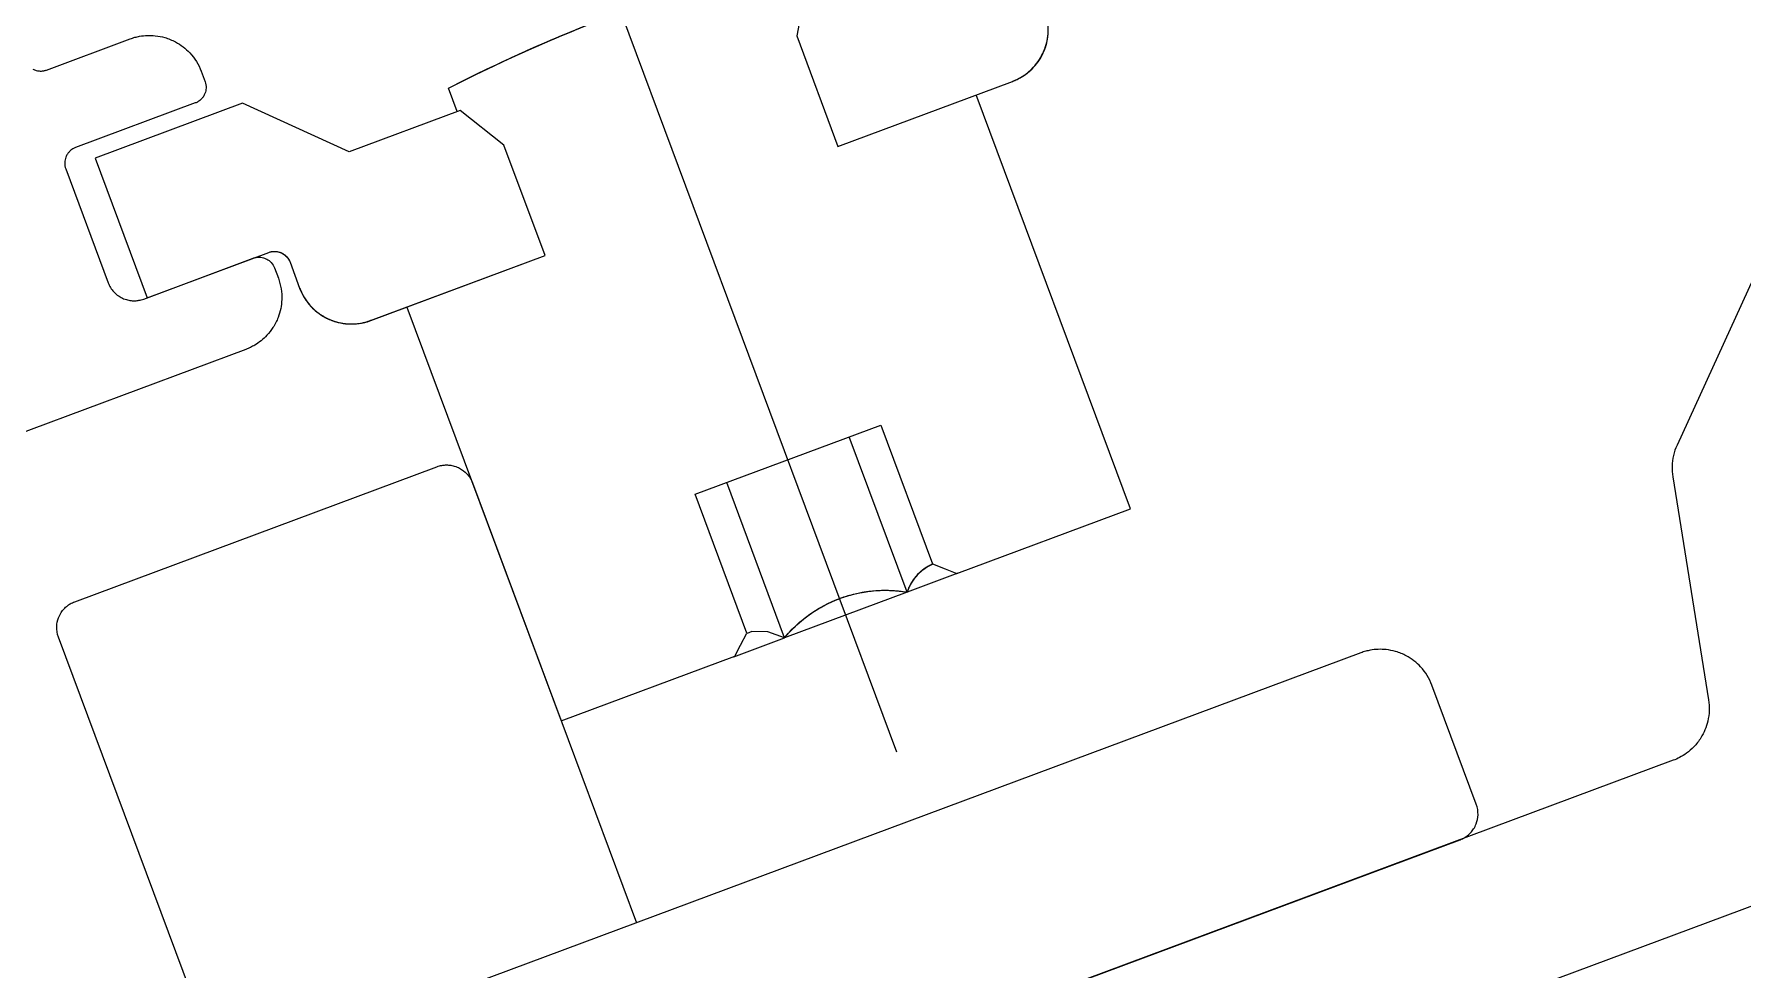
# Model space of a CAD drawing. Extents: x 12199666 to 24617114, y 1197707 to 2548648.
# Drawn here: x 12324363.75 to 12324394.69, y 1284756.69 to 1284773.63 of the extents above; entities that cross this region are included whole.
import ezdxf

# ---------------------------------------------------------------- set-up
doc = ezdxf.new("R2010")
doc.units = 0
doc.header["$LTSCALE"] = 10
doc.header["$MEASUREMENT"] = 0
doc.linetypes.add('TX-PLAN-T1-F11$0$CENTER-PISA', pattern=[11, 6, -2, 1, -2])
doc.layers.add('TX-PLAN-T1-F11$0$_EDO-ALUMINIUM-SECTION', color=90, linetype='Continuous', lineweight=30)
doc.layers.add('TX-PLAN-T1-F11$0$Stainless_Steel-Elevation', color=34, linetype='Continuous', lineweight=25)
for name, color, linetype in [('TX-PLAN-T1-F11$0$AXIS', 3, 'Continuous'), ('TX-PLAN-T1-F11$0$F-Alum', 4, 'Continuous'), ('TX-PLAN-T1-F11$0$F_MISC', 8, 'Continuous')]:
    doc.layers.add(name, color=color, linetype=linetype)

# ---------------------------------------------------------------- blocks, each defined once
blk = doc.blocks.new('TX-PLAN-T1-F11$0$A$C1AF07CCD-flat-1')
at = {"color": 34, "lineweight": 0, "flags": 128}
for points in [[(5.499998570674506, 3.649999809917063), (5.499998565246642, 11.64999994401296), (2.147441489156336, 11.64999994175741), (1.977447645367647, 11.49693893914809), (1.7921494941329, 11.33313885592361), (1.79214949595189, 8.650000381101563), (-1.792149507673457, 8.650000378671393), (-1.792149509492447, 11.33313885349344), (-1.977447660952748, 11.49693893647054), (-2.147441504923336, 11.64999993884703), (-5.499998581013642, 11.64999993657693), (-5.499998575593054, 3.649999802481034)], [(1.18356802641938, 11.64999994110258), (1.43024790254276, 11.44593785196048), (1.7010206279665, 11.33824716019444), (1.792149494125624, 11.34187931828637)]]:
    blk.add_lwpolyline(points, dxfattribs=at)
at = {"color": 34, "lineweight": 0}
blk.add_lwpolyline([(-2.166724538830749, 11.64999993883248), (-1.18356804218638, 11.64999993950187), (1.18356802641938, 11.64999994110258), (1.183568028456648, 8.650000380701385)], dxfattribs=at)
at = {"color": 34, "lineweight": 0, "flags": 128}
for points in [[(-1.800160979117209, 11.34022156162973, 0.01366733394779668), (-1.754918537262711, 11.34311568552948, 0.02181846143468054), (-1.683223833329976, 11.35284239439352, 0.03475398239466295), (-1.571583592864044, 11.38110578247142, 0.03657129108816893), (-1.459538825190975, 11.42723375261266, 0.04398833925237595), (-1.335483655668213, 11.50356174167246, 0.05218479353641706), (-1.208419141563354, 11.62046451162314, 0.01163616759376941), (-1.18356804218638, 11.64999993949459)], [(2.166929646860808, 11.64999994177197), (1.18356802641938, 11.64999994108803, -0.01498396618775474), (1.058653844564105, 11.58279009734542, -0.03657129114705832), (0.7388719312948524, 11.45113834018412, -0.03475398226660871), (0.4202445608898415, 11.3704730801619, -0.02181846118654191), (0.2156239429677953, 11.34271251950122, -0.022806452893349), (1.217805402120575e-05, 11.33287160998589, -0.02280395160880154), (-0.215576114707801, 11.3427081435002, -0.0218209624088011), (-0.4202205919355038, 11.37046875307715, -0.03475147924960422), (-0.7388263036264107, 11.45112334383884, -0.03657129111410273), (-1.058610888947442, 11.58276861040213, -0.01498904118066976), (-1.183568042193656, 11.64999993948004), (-1.183568040149112, 8.650000379086123)], [(-7.199999878008384, 2.650000103058119), (-7.200000001335866, 2.149999995010148, -0.09869644232991795), (-7.222929456664133, 2.034969915890542, -0.08249638670600026), (-7.275003331196785, 1.951564866925764, -0.05218479353110298), (-7.320962825615425, 1.909280896135897, -0.04398833921330538), (-7.365833833944635, 1.881672906514723, -0.03657129134671248), (-7.406360655390017, 1.864988325447484, -0.03475398242086657), (-7.446741158506484, 1.85476540021773, -0.02181846096293561), (-7.472673279429728, 1.851247229744331, -0.02280645270893008), (-7.499998337960278, 1.850000064827327), (-7.49999983348971, 1.850000064841879), (-9.850000032383832, 1.850000063284824), (-9.85000003055029, -0.8500000067651854), (-7.000000215368345, -0.8500000048370566), (-5.499999970539648, 0.6500000092200935), (-3.355319844951737, 0.650000010668009), (-2.829871141402691, 1.516025464457925), (-2.829871142850607, 3.649999804270919), (-6.200000002376328, 3.649999995686812, 2.329392389602626e-06), (-6.200012496548879, 3.649999995614053, 0.02280395151960189), (-6.291086072094913, 3.645843019352469, 0.02182096246506985), (-6.377536381689424, 3.634114233856963, 0.03475147927358391), (-6.512128361348005, 3.600039935430686, 0.03657129112765257), (-6.647217967227334, 3.544425001658965, 0.04398833919435809), (-6.796788298444881, 3.452398730019922, 0.05218479356780193), (-6.94998704786849, 3.311452511414245, 0.08249890381584282), (-7.123571270487446, 3.033426796326239, 0.09869454672094982), (-7.200000001685112, 2.649999995010148)], [(7.199999998090789, 2.650000004774483), (7.199999998054409, 2.650008817916387, 0.0986986279423494), (7.123561699088896, 3.033449805290729, 0.08249638676030875), (6.949977175689128, 3.311463631041988, 0.05218479357988411), (6.796776342016528, 3.452407527031028, 0.04398833920415164), (6.647204659180716, 3.544431539536163, 0.03657129106913035), (6.512114244775148, 3.600044438011537, 0.03475147925425755), (6.377521779388189, 3.634116712608375, 0.02182096246755353), (6.291071310057305, 3.645844200051215, 0.02280332975147759), (6.200000175493187, 3.649999810375448), (2.829871137902956, 3.649999808112625), (2.829871139350871, 1.516025468299631), (3.35531984406407, 0.6500000152227585), (5.499999969688361, 0.6500000166706741), (7.000000216554326, -0.8499999953492079), (9.850000031736272, -0.8499999934210791), (9.85000002990273, 1.850000076614378), (7.499999998661224, 1.8500000049753, -0.02280266398911674), (7.472679448321287, 1.851246615806303, -0.02182096192350244), (7.446744293360098, 1.854764793868526, -0.03475147933084528), (7.406366519127914, 1.864986371001578, -0.03657129101625523), (7.36583934299415, 1.88167013610655, -0.04398833934673176), (7.320967756546452, 1.909277225917322, -0.05218730023061003), (7.27500540130859, 1.951562530550291, -0.08249638671193034), (7.222930647330941, 2.03496707634622, -0.09869610354984065), (7.199999998476414, 2.149996562402521, -4.227278713360981e-06), (7.199999998461863, 2.150000004759931), (7.199999998098065, 2.649999996960105)], [(3.411880228173686, 0.6500000152591383), (3.411880215200654, 0.2000000022089807, -0.006472154524231386), (2.660001406380616, 0.1214003970380872, -0.02280645290894238), (0.0001503266248619184, 2.692104317247868e-10, -1.306826756489443e-06), (0, -1.164153218269348e-10, -0.02280266678823537), (-2.659411527965858, 0.1213464136744733, -0.006477225839567388), (-3.411880228755763, 0.1999999601321178), (-3.411880229054077, 0.6500000106316293)]]:
    blk.add_lwpolyline(points, format="xyb", dxfattribs=at)
at = {"layer": 'TX-PLAN-T1-F11$0$AXIS', "linetype": 'TX-PLAN-T1-F11$0$CENTER-PISA'}
blk.add_lwpolyline([(-9.691575542092323e-09, 14.29999996424885), (2.168235369026661e-09, -3.202455847058445)], dxfattribs=at)
blk = doc.blocks.new('TX-PLAN-T1-F11$0$A$C1AF07CCD-flat-2')
at = {"color": 34, "lineweight": 0, "flags": 128}
for points in [[(5.499998570710886, 3.649999809989822), (5.49999856526847, 11.64999994407844), (2.147441489127232, 11.64999994181562), (1.977447645345819, 11.4969389392063), (1.792149494118348, 11.33313885598182), (1.792149495944614, 8.65000038115977), (-1.792149507760769, 8.650000378736877), (-1.792149509587034, 11.33313885355892), (-1.977447661032784, 11.49693893652875), (-2.147441505017923, 11.64999993890524), (-5.499998581159161, 11.64999993661331), (-5.499998575716745, 3.64999980252469)], [(1.183568026375724, 11.64999994117534), (1.430247902513656, 11.44593785201869), (1.70102062793012, 11.33824716025265), (1.792149494111072, 11.34187931834458)]]:
    blk.add_lwpolyline(points, dxfattribs=at)
at = {"color": 34, "lineweight": 0}
blk.add_lwpolyline([(-2.166724538925337, 11.64999993889796), (-1.183568042266415, 11.64999993956735), (1.183568026375724, 11.64999994117534), (1.183568028412992, 8.650000380774145)], dxfattribs=at)
at = {"color": 34, "lineweight": 0, "flags": 128}
for points in [[(-1.800160979226348, 11.34022156170977, 0.07623294028661326), (-1.55317287312937, 11.38739471434383, 0.05218730041483865), (-1.397333029264701, 11.46174819493899, 0.04398833916708168), (-1.280274869262939, 11.54842595550144, 0.0365712910979256), (-1.195717158116167, 11.6352119744115, 0.005768911650291275), (-1.183568042288243, 11.64999993956008)], [(2.166929646831704, 11.64999994183017), (1.183568026361172, 11.64999994116806, -0.04570533587409269), (0.7914171355878352, 11.4690872965657, -0.08249638677343271), (0.02758259863912826, 11.333032312672, -0.09869610361541971), (-0.8821201014070539, 11.50337060462334, -0.03544704893341381), (-1.183568042280967, 11.64999993956735), (-1.183568040229147, 8.650000379151606)], [(-7.199999878146627, 2.650000103101775), (-7.200000001488661, 2.149999995053804, -0.01610993302645622), (-7.200622546828527, 2.130683127092198, -0.03475398230777431), (-7.206184003749513, 2.089401612713118, -0.02181846079171122), (-7.212582999003644, 2.064026323969301, -0.02280645265396451), (-7.221608504667529, 2.038204734330066, -0.02280395144759576), (-7.232947049691575, 2.013315224496182, -0.02182096248213347), (-7.245876688772114, 1.99055926418805, -0.03475147887319887), (-7.270408997952472, 1.956899054377573, -0.03657129096892783), (-7.300993694880162, 1.925508373984485, -0.04398833952414666), (-7.343333870565402, 1.894156850859872, -0.05218730033460195), (-7.399701460555661, 1.867263044980064, -0.08249638670685143), (-7.496504264599935, 1.85002043114946, -0.002913050195748136), (-7.499999833642505, 1.850000064900087), (-9.850000032573007, 1.85000006332848), (-9.85000003073219, -0.8500000067288056), (-7.000000215506589, -0.850000004778849), (-5.499999970663339, 0.6500000092783011), (-3.355319845024496, 0.6500000107334927), (-2.829871141475451, 1.516025464523409), (-2.829871142923366, 3.649999804321851), (-6.200000002514571, 3.649999995723192, 0.002914926691664384), (-6.21165941254003, 3.649932022482972, 0.08249638679472857), (-6.53433513159689, 3.592454249788716, 0.05218479357918665), (-6.722217985981843, 3.502812036589603, 0.04398833913567993), (-6.863352238156949, 3.39830729260575, 0.03657129111391759), (-6.965301545940747, 3.293671920393535, 0.034751479177906), (-7.047076240000024, 3.181471393596439, 0.0218209624252243), (-7.090175255310896, 3.105618276858877, 0.02280645283168065), (-7.127974366987473, 3.022644031807431, 0.02280395169203943), (-7.158055899701139, 2.936581391812069, 0.02182096241767737), (-7.179388136712078, 2.851987325215305, 0.03475147921302506), (-7.197924679006974, 2.714392065849097, 0.0161105567454543), (-7.200000001837907, 2.649999995053804)], [(7.199999998170824, 2.650000004847243, 0.02044934805277853), (7.196657387590676, 2.731694836242241, 0.04398833915614599), (7.166997567444923, 2.904785570397507, 0.0521847935070745), (7.09329361969867, 3.0994735395725, 0.08249638678213213), (6.899987790937303, 3.364154726376, 0.09869862794458847), (6.572647559514735, 3.577972820181458, 0.09575615417708573), (6.200000175558671, 3.649999810448207), (2.829871137917507, 3.649999808170833), (2.829871139365423, 1.516025468357839), (3.355319844093174, 0.6500000152882421), (5.499999969732016, 0.6500000167434337), (7.00000021661981, -0.8499999952764483), (9.850000031845411, -0.8499999933337676), (9.85000003001187, 1.850000076708966), (7.499999998712156, 1.850000005055335, -0.09575548278381574), (7.38820650382695, 1.87160780949489, -0.09869862792022863), (7.290004245936871, 1.935752988960303, -0.08249689018921118), (7.232012006141304, 2.015157741850999, -0.05218554553857735), (7.209900550231396, 2.073564999300288, -0.04398758797326217), (7.201002797897672, 2.125491353086545, -0.02044951299273112), (7.199999998512794, 2.150000004832691), (7.1999999981781, 2.649999997032864)], [(3.41188022820279, 0.6500000153246219), (3.411880215215206, 0.2000000022817403, -0.02636887817951118), (0.3402672640950186, 0.001982475470867939, -0.002913090214150687), (-3.637978807091713e-11, -3.637978807091713e-11, -0.02928421783834859), (-3.411880228843074, 0.1999999602194293), (-3.411880228843074, 0.1999999602194293), (-3.411880229134113, 0.6500000106971129)]]:
    blk.add_lwpolyline(points, format="xyb", dxfattribs=at)
at = {"layer": 'TX-PLAN-T1-F11$0$AXIS', "linetype": 'TX-PLAN-T1-F11$0$CENTER-PISA'}
blk.add_lwpolyline([(-9.74978320300579e-09, 14.29999996431434), (2.153683453798294e-09, -3.202455846985686)], dxfattribs=at)
blk = doc.blocks.new('TX-PLAN-T1-F11$0$A$C1AF07CCD-flat-3')
at = {"color": 34, "lineweight": 0, "flags": 128}
for points in [[(5.499998570754542, 3.649999809902511), (5.499998565355781, 11.64999994399841), (2.147441489214543, 11.64999994175014), (1.977447645440407, 11.49693893914082), (1.792149494212936, 11.33313885591633), (1.792149496017373, 8.650000381094287), (-1.792149507688009, 8.65000037867867), (-1.792149509492447, 11.33313885350071), (-1.977447660938196, 11.49693893647782), (-2.147441504930612, 11.64999993885431), (-5.49999858107185, 11.64999993659148), (-5.499998575673089, 3.649999802495586)], [(1.183568026463035, 11.64999994110258), (1.430247902600968, 11.44593785196048), (1.701020628017432, 11.33824716019444), (1.79214949420566, 11.3418793182791)]]:
    blk.add_lwpolyline(points, dxfattribs=at)
at = {"color": 34, "lineweight": 0}
blk.add_lwpolyline([(-2.166724538838025, 11.64999993883976), (-1.183568042179104, 11.64999993950187), (1.183568026463035, 11.64999994110258), (1.183568028485752, 8.650000380701385)], dxfattribs=at)
at = {"color": 34, "lineweight": 0, "flags": 128}
for points in [[(-1.800160979124485, 11.34022156164428, 0.01355934946512651), (-1.755275243995129, 11.34308313561633, 0.02181846140662528), (-1.683576346178597, 11.35277888156998, 0.03475398228026564), (-1.57192391033459, 11.38099405419052, 0.03657129111945234), (-1.459859232338204, 11.4270736325052, 0.04398833921006677), (-1.335771111465874, 11.503348040118, 0.05218479355796699), (-1.208656123708352, 11.62019592522847, 0.01174414682393515), (-1.18356804218638, 11.64999993948732)], [(2.166929646919016, 11.64999994176469), (1.18356802645576, 11.64999994108803, -0.01509195533763438), (1.057739385003515, 11.58233310573996, -0.03657129114550894), (0.7379006465853308, 11.4508194614973, -0.03475398224697439), (0.4192384698762908, 11.37029181106482, -0.02181846117694397), (0.2146058824000647, 11.34261962021992, -0.02280645288556626), (-0.001010112297080923, 11.33287182547065, -0.02280395156708046), (-0.2165941369603388, 11.3428014617748, -0.02182096232711222), (-0.4212266064423602, 11.37065044629708, -0.03475147926822075), (-0.7397974570194492, 11.45144262223766, -0.03657129112523434), (-1.059525160351768, 11.58322597832739, -0.01488105240458077), (-1.18356804218638, 11.64999993948732), (-1.183568040156388, 8.650000379086123)], [(-7.199999878110248, 2.650000103087223), (-7.200000001452281, 2.149999995039252, -0.0001057350561686417), (-7.200000028293289, 2.149873034912162, -0.09869862799881143), (-7.222979159356328, 2.034850271331379, -0.08249638675708128), (-7.275089048249356, 1.951467718703498, -0.05218479374775833), (-7.321066799093387, 1.909203599876491, -0.04398833912783447), (-7.365949725994142, 1.881614990765229, -0.03657129096121133), (-7.406483749036852, 1.864947913119977, -0.03475398237562827), (-7.446868663253554, 1.854742427531164, -0.02181846122447284), (-7.472802301119373, 1.8512354564009, -0.02269967948542079), (-7.499999833606125, 1.850000064870983), (-9.850000032536627, 1.850000063313928), (-9.850000030717638, -0.8500000067360816), (-7.000000215492037, -0.8500000048152287), (-5.499999970634235, 0.6500000092346454), (-3.355319844995392, 0.650000010682561), (-2.829871141439071, 1.516025464472477), (-2.829871142879711, 3.649999804285471), (-6.200000002463639, 3.64999999570864, 0.0226994830832749), (-6.290657700214069, 3.645882108074147, 0.02181961170607186), (-6.377107732339937, 3.634191466808261, 0.03475223018137588), (-6.51171739086567, 3.600174858227547, 0.03657229244661127), (-6.646834618921275, 3.54461657556385, 0.0439875877018673), (-6.796441966449493, 3.452656200322963, 0.05218554556941374), (-6.949703512509586, 3.311773858913512, 0.08249689021660882), (-7.123403796977072, 3.03382994641288, 0.09869862794944342), (-7.199999913435022, 2.650420379337447, 0.0001050933920956383), (-7.200000001794251, 2.649999995039252)], [(7.19999999821448, 2.65000000474538, 0.09859183738585756), (7.123727209276694, 3.033050921294489, 0.0824963867994493), (6.950262764788931, 3.311139685145463, 0.05218479354301936), (6.797122813273745, 3.45214972912072, 0.04398833918723832), (6.647590885768295, 3.544238326903724, 0.03657129109565425), (6.512524500874861, 3.599909560180095, 0.03475147925471116), (6.377946762455394, 3.634039956559718, 0.02182096239932394), (6.291501365805743, 3.645804777304875, 0.02280645289326165), (6.20041954802582, 3.649999722430948, 0.0001048264767624038), (6.200000175602327, 3.649999810368172), (2.829871137961163, 3.649999808098073), (2.829871139401803, 1.516025468285079), (3.355319844122278, 0.6500000152082066), (5.49999996976112, 0.6500000166561222), (7.000000216641638, -0.8499999953710358), (9.85000003186724, -0.849999993450183), (9.85000003004825, 1.850000076585275), (7.499999998748535, 1.850000004946196, -0.0001067408193066549), (7.499871985419304, 1.850000032260141, -0.02280395195749348), (7.472550431666605, 1.851258442256949, -0.02182096219712788), (7.446616798486502, 1.854787820324418, -0.03475147923290576), (7.406243442288542, 1.865026833998854, -0.03657129109405977), (7.365723474969855, 1.881728099564498, -0.04398833906063443), (7.320863815068151, 1.909354564988462, -0.05218730018831125), (7.274919725408836, 1.951659714926791, -0.08249638674965251), (7.222880995279411, 2.035086741889245, -0.09858998487640452), (7.19999999855645, 2.150000004730828), (7.19999999821448, 2.649999996931001)], [(3.411880228231894, 0.6500000152445864), (3.41188021524431, 0.2000000021944288, -0.006580123826882829), (2.647442307170422, 0.1202543636682094, -0.02269971990231152), (-7.275957614183426e-12, -1.236912794411182e-10, -0.0001066811048359734), (-0.0124612783183693, 2.65848939307034e-06, -0.02280395160109929), (-2.671970154493465, 0.1224976157755009, -0.006369256663936237), (-3.41188022881397, 0.1999999601539457), (-3.411880229105009, 0.6500000106461812)]]:
    blk.add_lwpolyline(points, format="xyb", dxfattribs=at)
at = {"layer": 'TX-PLAN-T1-F11$0$AXIS', "linetype": 'TX-PLAN-T1-F11$0$CENTER-PISA'}
blk.add_lwpolyline([(-9.64064383879304e-09, 14.29999996424885), (2.160959411412477e-09, -3.202455847058445)], dxfattribs=at)
blk = doc.blocks.new('TX-PLAN-T1-F11$0$A$C3680729C-flat-2')
at = {"layer": 'TX-PLAN-T1-F11$0$Stainless_Steel-Elevation', "flags": 128}
blk.add_lwpolyline([(3.201421350240707e-10, -0.5000000001455192, 0.09859183930706311), (-0.03813640124280937, -0.3084745023516007, 0.08249638682344519), (-0.124868639606575, -0.1694300945819123, 0.05218479352629279), (-0.2014386295995791, -0.0989250594866462, 0.04398833933169721), (-0.2762046072530211, -0.05288075203861808, 0.03657129107624706), (-0.3437378122398513, -0.02504513022722676, 0.0347514793368023), (-0.4110266939605935, -0.00797992887237342, 0.02182096225089374), (-0.4542494003180764, -0.002097517397487536, 0.02280645263164584), (-0.4997903176772525, -4.444882506504655e-08, 0.0001048284200683037), (-0.500000000007276, -4.656612873077393e-10), (-22.49997700001404, -1.531589077785611e-08, 0.02269948334953732), (-22.54530584888562, -0.002058959136775229, 0.02181961165945275), (-22.58853086495219, -0.007904279766080435, 0.03475222994627016), (-22.65583569422597, -0.02491258406371344, 0.03657229244968434), (-22.72339430823922, -0.05269172539556166, 0.04398758775394823), (-22.79819798200333, -0.09867191300872946, 0.05218554551522466), (-22.87482875504065, -0.1691130837207311, 0.08249689025231359), (-22.96167889726348, -0.3080850399710471, 0.0986986280042625), (-22.99997695549246, -0.4997898235087632, 0.0001051280289075596), (-22.99997699967207, -0.5000000156360329), (-22.99997699812957, -2.800000015653495, 0.0985899848946953), (-22.92370700905303, -3.183044225130288, 0.0824963867991331), (-22.75024457526888, -3.461134315024537, 0.05218730035324236), (-22.59709760972328, -3.602151481485635, 0.04398833920106648), (-22.44756541005336, -3.694239699580066, 0.03657129118332846), (-22.31249885232683, -3.749910584803729, 0.0347514792168714), (-22.1779209983215, -3.78404063040216, 0.02182096240373801), (-22.09147555439267, -3.795805223948264, 0.02280395169397138), (-22.00040370854549, -3.799999923947325, 0.0001067067209695945), (-21.99997699744563, -3.800000014969555), (-0.9999999974534148, -3.800000000817818, 0.02269971997339244), (-0.9093413571899873, -3.795882027385233, 0.02181846123108678), (-0.8228958634135779, -3.784192118990177, 0.03475398226901268), (-0.6882794293778716, -3.750173820189957, 0.03657129119137001), (-0.5531659657135606, -3.694616872715415, 0.04398833918858584), (-0.4035561501150369, -3.602654805938073, 0.05218479353315288), (-0.2502969199413201, -3.46177435402933, 0.08249638677911857), (-0.07659722147946013, -3.183832401853579, 0.0986986279810743), (-8.760980563238263e-08, -2.800423038039298, 0.0001057757256416643), (1.86992110684514e-09, -2.80000000014843)], format="xyb", close=True, dxfattribs=at)
blk.add_lwpolyline([(1.877197064459324e-09, -2.800000000133878), (8.200004231184721e-09, -12.30000000029395, -0.0001057757153886674), (-3.653985913842916e-08, -12.30021151923575, -0.09869862794011722), (-0.03829860347468639, -12.49191620114289, -0.08249638683357069), (-0.1251484527092543, -12.63088717722712, -0.05218479357802989), (-0.2017780677924748, -12.70132740317058, -0.04398833918401195), (-0.2765829755880986, -12.74730843657017, -0.03657129093182521), (-0.3441397074202541, -12.7750869103038, -0.03475398237086665), (-0.4114479244381073, -12.79209605970391, -0.02181846121880788), (-0.454670671322674, -12.79794101389416, -0.02269971971143106), (-0.4999999914653017, -12.80000000061409), (-7.499999991385266, -12.80000000519067, -0.0001066385471853361), (-7.500213346924284, -12.799999959665, -0.02280395170577588), (-7.545749269847875, -12.79790260967275, -0.02182096230975695), (-7.588971991819562, -12.79202031290333, -0.03475147925880357), (-7.656260918818589, -12.7749552900932, -0.03657129113288125), (-7.723794197678217, -12.74711984748865, -0.04398833921804814), (-7.798560297516815, -12.70107573844143, -0.0521873003616108), (-7.875133780289616, -12.63056715521088, -0.08249638673803307), (-7.961864997174416, -12.49152211027103, -0.09858998485814063), (-7.999999991712684, -12.30000000551081), (-8.000000124746293, -3.800000069597445)], format="xyb", dxfattribs=at)
blk = doc.blocks.new('TX-PLAN-T1-F11$0$A$C1AF07CCD-flat-4')
at = {"color": 34, "lineweight": 0, "flags": 128}
for points in [[(5.499998570689058, 3.649999809967994), (5.499998565319402, 11.64999994406389), (2.147441489221819, 11.64999994180835), (1.977447645433131, 11.49693893921358), (1.792149494220212, 11.33313885598909), (1.792149496024649, 8.650000381167047), (-1.792149507651629, 8.650000378744153), (-1.792149509448791, 11.33313885355165), (-1.977447660879989, 11.49693893652147), (-2.147441504865128, 11.64999993891979), (-5.499998580977262, 11.64999993663514), (-5.499998575607606, 3.649999802539242)], [(1.183568026484863, 11.64999994115351), (1.430247902600968, 11.44593785201141), (1.701020628031984, 11.33824716024537), (1.792149494212936, 11.34187931835186)]]:
    blk.add_lwpolyline(points, dxfattribs=at)
at = {"color": 34, "lineweight": 0}
blk.add_lwpolyline([(-2.166724538772542, 11.64999993890524), (-1.183568042142724, 11.6499999395528), (1.183568026484863, 11.64999994115351), (1.183568028500304, 8.650000380766869)], dxfattribs=at)
at = {"color": 34, "lineweight": 0, "flags": 128}
for points in [[(-1.800160979102657, 11.34022156169522, 0.02190798205423912), (-1.72774734091945, 11.34605314706278, 0.03657129110331394), (-1.608928980385826, 11.36980218477402, 0.04398833915993022), (-1.472523400327191, 11.42088216841512, 0.05218479355779711), (-1.32537142415822, 11.5112035074053, 0.06002458057283967), (-1.183568042171828, 11.64999993954552)], [(2.166929646926292, 11.6499999418229), (1.183568026470311, 11.64999994113896, -0.0193422615828733), (1.021595154837996, 11.56466232750972, -0.04398833918344133), (0.6322861467051553, 11.41887725215929, -0.03657129114250082), (0.2931720278502326, 11.35109619573632, -0.03475398230625795), (-0.03501621550822165, 11.33313060985529, -0.0218184611738205), (-0.2411590554693248, 11.34518778767961, -0.0228064528526585), (-0.4546466317697195, 11.3769420225799, -0.02280395158085433), (-0.664331783700618, 11.42800283366523, -0.02182096234225036), (-0.8598342491386575, 11.49455205992854, -0.03475147921632477), (-1.157017002624343, 11.63489867927274, -0.003225925053314454), (-1.183568042164552, 11.64999993953825), (-1.183568040127284, 8.650000379137055)], [(-7.199999878030212, 2.650000103123602), (-7.200000001343142, 2.149999995090184, -0.04835246972368912), (-7.205584951545461, 2.092382438968343, -0.09869862796710438), (-7.250181493131095, 1.983895457800827, -0.08249638672839273), (-7.317305210832274, 1.912044938500912, -0.05218479358088636), (-7.370530381325807, 1.879375525604701, -0.04398833925523694), (-7.419868558383314, 1.860899791143311, -0.03657129100941776), (-7.46284540220222, 1.852309715664887, -0.03105171564314574), (-7.499999833504262, 1.850000064929191), (-9.850000032412936, 1.85000006336486), (-9.850000030601223, -0.8500000066997018), (-7.000000215404725, -0.850000004771573), (-5.499999970576027, 0.6500000092855771), (-3.355319844966289, 0.6500000107480446), (-2.829871141417243, 1.516025464537961), (-2.829871142843331, 3.649999804336403), (-6.200000002419984, 3.649999995766848, 0.03105091881027758), (-6.323844997830747, 3.642301571366261, 0.03657229244263934), (-6.467105151124997, 3.613667386089219, 0.04398758779031552), (-6.63156305996381, 3.552082767346292, 0.05218554554156143), (-6.808983000300941, 3.44318327059591, 0.0824968901854891), (-7.032729765414842, 3.20367963299941, 0.09869862799441069), (-7.181384003321, 2.842055824701674, 0.04835176411710317), (-7.200000001736043, 2.649999995090184)], [(7.199999998083513, 2.650000004832691, 0.05010707008521541), (7.180014733086864, 2.848924886064196, 0.08249638683027187), (7.063059348110983, 3.155102468532277, 0.05218479352725619), (6.939781522589328, 3.322847080940846, 0.04398833921527965), (6.81066937995638, 3.441885569700389, 0.03657129110050274), (6.688775513823202, 3.522409478835471, 0.03475147920749178), (6.563233080851205, 3.581698172172764, 0.02182096239395555), (6.480644628238224, 3.609811604997958, 0.0228064529472407), (6.392054976582585, 3.631384011314367, 0.02280395175812922), (6.301878625716199, 3.644796664666501, 0.02182096239812641), (6.214785167969239, 3.649890506574593, 0.003696399956175542), (6.200000175478635, 3.649999810448207), (2.829871137932059, 3.649999808163557), (2.829871139365423, 1.516025468365115), (3.355319844078622, 0.6500000152882421), (5.499999969688361, 0.6500000167216058), (7.000000216539775, -0.8499999952982762), (9.850000031728996, -0.8499999933701474), (9.850000029917283, 1.85000007666531), (7.499999998624844, 1.850000005048059, -0.003698235019798187), (7.495562298718141, 1.850032828806434, -0.02181846089153205), (7.46943725215533, 1.851560867966327, -0.02280645257777736), (7.44238138703804, 1.855585169105325, -0.02280395187502643), (7.415807413577568, 1.862056245510757, -0.02182096284677037), (7.391030850812967, 1.870490211171273, -0.03475147906568101), (7.353368066724215, 1.88827672253683, -0.03657129103856618), (7.316799835985876, 1.912433802724991, -0.04398833896500976), (7.278066091232176, 1.948145253205439, -0.05218730015937294), (7.241081087864586, 1.998471137325396, -0.08249638680137042), (7.205995140648156, 2.090324686891108, -0.05010523081390657), (7.199999998440035, 2.150000004803587), (7.199999998127169, 2.649999997003761)], [(3.411880228188238, 0.6500000153246219), (3.411880215222482, 0.2000000022817403, -0.02928421784143363), (0, -5.093170329928398e-11), (0, -5.093170329928398e-11, -0.003698237775221152), (-0.4319707178510725, 0.003195099394361023, -0.02181846120080263), (-2.975010321591981, 0.1519360439124284, -0.003762647884214347), (-3.411880228770315, 0.1999999602267053), (-3.411880229075905, 0.6500000107116648)]]:
    blk.add_lwpolyline(points, format="xyb", dxfattribs=at)
at = {"layer": 'TX-PLAN-T1-F11$0$AXIS', "linetype": 'TX-PLAN-T1-F11$0$CENTER-PISA'}
blk.add_lwpolyline([(-9.596988093107939e-09, 14.29999996429979), (2.131855580955744e-09, -3.202455847000238)], dxfattribs=at)
blk = doc.blocks.new('TX-PLAN-T1-F11$0$A$C31F16DB5')
at = {"layer": 'TX-PLAN-T1-F11$0$F-Alum'}
blk.add_lwpolyline([(-194.8101334810926, 401.6222288436429), (-210.3148579706176, 392.6647980746229), (-207.7462430404703, 388.2186943010192), (-230.3411895101162, 375.1650815866187)], dxfattribs=at)
at = {"layer": 'TX-PLAN-T1-F11$0$F-Alum', "flags": 128}
blk.add_lwpolyline([(-227.5447879353742, 361.7990187022979), (-225.8322983024846, 368.1972634085278, 0.04969559068900396), (-225.8002739934454, 368.392953005593, 0.09765457051335809), (-225.8511200471985, 368.7765260029291), (-227.1622380434274, 372.6487069474706, -0.09765390076462198), (-227.2130842638871, 373.0322772964164, -0.08249689019927062), (-227.1391548655665, 373.3515875708426, -0.05218554557818329), (-227.0400055508799, 373.5346349664933, -0.04398758776123118), (-226.928410994049, 373.6702289336417, -0.03657229248836958), (-226.8186880866269, 373.7666875862806, -0.03105091886295696), (-226.715303544348, 373.8353059881656), (-203.6652419903985, 387.1518490120679), (-206.216475278532, 391.5678663046738)], format="xyb", dxfattribs=at)
at = {"layer": 'TX-PLAN-T1-F11$0$F-Alum', "elevation": 2.56627158728151e-05, "flags": 128}
blk.add_lwpolyline([(-195.3454676961264, 366.4335706956799, 0.05218479358035848), (-195.4064158419351, 366.4471918520749, 0.04398833920457077), (-195.4590797260607, 366.4486499332006, 0.03657129087163063), (-195.5025175625196, 366.4428228944771, 0.03475147924991889), (-195.5425933920051, 366.4314750674994, 0.02182096218684021), (-195.5668102392665, 366.4215476228592, 0.02280332804243526), (-195.5910910437087, 366.4089598297605), (-196.98934949252, 365.6011542296792, -0.02280266386937441), (-197.0702830987721, 365.5591960321062, -0.02182096239334575), (-197.151005834734, 365.5261043358068, -0.03475147927729665), (-197.2845918328239, 365.4882778912315, -0.036571291161818), (-197.4293845695647, 365.4688540445231, -0.04398833915937791), (-197.6049308624788, 365.4737138492228, -0.0521873003189664), (-197.808100948736, 365.5191203498862, -0.08249638675879503), (-198.0974783784914, 365.673016474716, -0.09869610361085687), (-198.3554713166523, 365.9667882165404, -3.170462449942253e-06), (-198.3554770568589, 365.9667981521807), (-198.455525420999, 366.1399753008618, -0.09869454676199275), (-198.4932136926072, 366.2510462954697, -0.08249890391621363), (-198.4898464883881, 366.3493180726391, -0.05218479356107184), (-198.4712028623762, 366.4089219954649, -0.04398833899650099), (-198.4461602342053, 366.4552736668438, -0.03657129122979492), (-198.419414859658, 366.4899937613982, -0.0347514790823546), (-198.3895660933777, 366.5190436572475, -0.02182096199319208), (-198.3688694349694, 366.5350642117583, -0.02280395158159853), (-198.3458354898466, 366.5498116951085, -1.941144498763576e-06), (-198.3458322441875, 366.5498135701373), (-196.3414537752251, 367.707788444869), (-196.3414524380787, 367.707789217372, 0.02280645273148146), (-196.31841593438, 367.7225382625356, 0.0218184610024916), (-196.2977216082363, 367.7385569339558, 0.03475398246083856), (-196.2678706293664, 367.7676088470207, 0.03657129140277231), (-196.24112534702, 367.8023290126175, 0.04398833942858966), (-196.2160828415508, 367.8486807504696, 0.05218479347412335), (-196.1974393736309, 367.9082847227282, 0.08249638673412162), (-196.1940720404236, 368.0065535342901, 0.09869640130648881), (-196.2317605984135, 368.1176267141009), (-197.332292604653, 370.0225753495497, 4.949065863757595e-06), (-197.3322948109562, 370.0225791685398, 0.0986986279798315), (-197.4612948602735, 370.1694684212152, 0.08249638681679772), (-197.6059841403476, 370.2464154206564, 0.0521847935362278), (-197.7075643836724, 370.2691173480298, 0.04398833916532864), (-197.7953375237266, 370.271547483283, 0.03657129114816833), (-197.8677339180576, 370.2618357520287, 0.03475147920586245), (-197.9345269672776, 370.2429227070561, 0.0218209623366118), (-197.9748883789143, 370.2263769659066, 0.02280332764365605), (-198.0153563867061, 370.2053973108004), (-199.8465577069874, 369.1474708003107, -0.02280266397408176), (-199.8708377889561, 369.1348833410329, -0.02182096193080278), (-199.8950546096748, 369.1249558321024, -0.03475147933540688), (-199.9351304091251, 369.1136078987502, -0.0365712908058512), (-199.9785682302172, 369.1077807447755, -0.04398833906954452), (-200.0312321180681, 369.1092386861446, -0.05218730032579297), (-200.0921831439919, 369.1228606363757, -0.08249638683271934), (-200.1789963728952, 369.1690294737955, -0.09869610357066941), (-200.2563942544366, 369.2571609964243, -4.227336026227689e-06), (-200.256395976452, 369.2571639770931), (-200.3564443405921, 369.430341125716, -0.09869454672093056), (-200.4820719127747, 369.800577774341, -0.08249890379528395), (-200.4708478990215, 370.1281503649252, -0.05218479354223447), (-200.4087024789042, 370.3268301075468, -0.043988339180443), (-200.3252270509693, 370.4813356789555, -0.0365712911062594), (-200.2360758028663, 370.5970693276204, -0.03475147927920547), (-200.1365799155756, 370.6939023137556, -0.02182096246335696), (-200.0675910538266, 370.7473041621588, -0.02280395153122918), (-199.9908112365956, 370.7964624398328, -2.329389676571333e-06), (-199.9908004181198, 370.7964686899968), (-191.0078029655124, 375.9861499354183)], format="xyb", dxfattribs=at)
at = {"layer": 'TX-PLAN-T1-F11$0$F_MISC', "rotation": 30.01599997489868}
for name, p in [('TX-PLAN-T1-F11$0$A$C3680729C-flat-2', (-203.665241992494, 387.1518490158805, 2.56627158728151e-05)), ('TX-PLAN-T1-F11$0$A$C1AF07CCD-flat-1', (-205.6750191016326, 363.6436959113225, 2.56627158728151e-05)), ('TX-PLAN-T1-F11$0$A$C1AF07CCD-flat-2', (-205.6750191023311, 363.6436959117882, 2.56627158728151e-05)), ('TX-PLAN-T1-F11$0$A$C1AF07CCD-flat-3', (-205.675019098373, 363.643695912865, 2.56627158728151e-05)), ('TX-PLAN-T1-F11$0$A$C1AF07CCD-flat-4', (-205.6750191000028, 363.643695912574, 2.56627158728151e-05))]:
    blk.add_blockref(name, p, dxfattribs=at)
blk = doc.blocks.new('TX-PLAN-T1-F11$0$TY001')
blk.add_blockref('TX-PLAN-T1-F11$0$A$C31F16DB5', (310.408990527736, -247.8873859157757))
blk = doc.blocks.new('TX-PLAN-T1-F11$0$A$C21521A5F')
at = {"rotation": 90}
blk.add_blockref('TX-PLAN-T1-F11$0$TY001', (388.7170751225203, -2739.780242875218, 0.0004146164392175001), dxfattribs=at)
blk = doc.blocks.new('TX-PLAN-T1-F11$0$标准层幕墙0118')
at = {"color": 3, "rotation": 90}
blk.add_blockref('TX-PLAN-T1-F11$0$A$C21521A5F', (22760.21984725795, 37461.28223098579, -0.0004146164392191675), dxfattribs=at)
blk = doc.blocks.new('TX-PLAN-T1-F11')
at = {"layer": 'TX-PLAN-T1-F11$0$_EDO-ALUMINIUM-SECTION', "rotation": 350.4236156863823}
blk.add_blockref('TX-PLAN-T1-F11$0$标准层幕墙0118', (12293055.45042718, 1251790.443008234), dxfattribs=at)

msp = doc.modelspace()

# ---------------------------------------------------------------- block references
msp.add_blockref('TX-PLAN-T1-F11', (0, 0))

doc.saveas('drawing.dxf')
